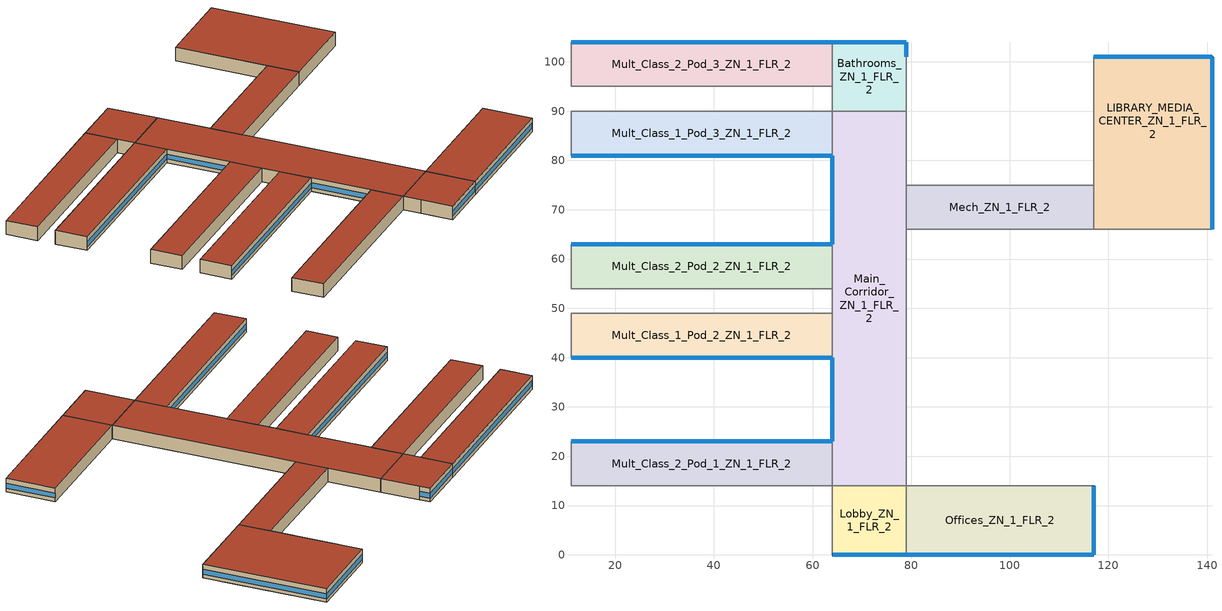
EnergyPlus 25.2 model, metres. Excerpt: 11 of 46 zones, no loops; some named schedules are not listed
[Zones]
Mult_Class_2_Pod_1_ZN_1_FLR_2
 floor to Mult_Class_2_Pod_1_ZN_1_FLR_1 (int_slab_floor): 11,23 64,23 64,14 11,14 z4
 wall outside (nonres_ext_wall_top): 64,23 11,23 z4:8
 wall to Corridor_Pod_1_ZN_1_FLR_2 (int_wall): 11,14 64,14 z4:8
 wall to Main_Corridor_ZN_1_FLR_2 (int_wall): 64,14 64,23 z4:8
 wall to Corner_Class_2_Pod_1_ZN_1_FLR_2 (int_wall): 11,23 11,14 z4:8
 window (NonresWindow_U_0.369_SHGC_0.357): 63.95,23 11.05,23 z5.1:6.5
 roof outside (nonres_roof): 11,14 64,14 64,23 11,23 z8
Mult_Class_1_Pod_2_ZN_1_FLR_2
 floor to Mult_Class_1_Pod_2_ZN_1_FLR_1 (int_slab_floor): 11,49 64,49 64,40 11,40 z4
 wall outside (nonres_ext_wall_top): 11,40 64,40 z4:8
 wall to Main_Corridor_ZN_1_FLR_2 (int_wall): 64,40 64,49 z4:8
 wall to Corridor_Pod_2_ZN_1_FLR_2 (int_wall): 64,49 11,49 z4:8
 wall to Corner_Class_1_Pod_2_ZN_1_FLR_2 (int_wall): 11,49 11,40 z4:8
 window (NonresWindow_U_0.369_SHGC_0.357): 11.05,40 63.95,40 z5.1:6.5
 roof outside (nonres_roof): 11,40 64,40 64,49 11,49 z8
Mult_Class_2_Pod_2_ZN_1_FLR_2
 floor to Mult_Class_2_Pod_2_ZN_1_FLR_1 (int_slab_floor): 11,63 64,63 64,54 11,54 z4
 wall outside (nonres_ext_wall_top): 64,63 11,63 z4:8
 wall to Corridor_Pod_2_ZN_1_FLR_2 (int_wall): 11,54 64,54 z4:8
 wall to Main_Corridor_ZN_1_FLR_2 (int_wall): 64,54 64,63 z4:8
 wall to Corner_Class_2_Pod_2_ZN_1_FLR_2 (int_wall): 11,63 11,54 z4:8
 window (NonresWindow_U_0.369_SHGC_0.357): 63.95,63 11.05,63 z5.1:6.5
 roof outside (nonres_roof): 11,54 64,54 64,63 11,63 z8
Mult_Class_1_Pod_3_ZN_1_FLR_2
 floor to Mult_Class_1_Pod_3_ZN_1_FLR_1 (int_slab_floor): 11,90 64,90 64,81 11,81 z4
 wall outside (nonres_ext_wall_top): 11,81 64,81 z4:8
 wall to Main_Corridor_ZN_1_FLR_2 (int_wall): 64,81 64,90 z4:8
 wall to Corridor_Pod_3_ZN_1_FLR_2 (int_wall): 64,90 11,90 z4:8
 wall to Corner_Class_1_Pod_3_ZN_1_FLR_2 (int_wall): 11,90 11,81 z4:8
 window (NonresWindow_U_0.369_SHGC_0.357): 11.05,81 63.95,81 z5.1:6.5
 roof outside (nonres_roof): 11,81 64,81 64,90 11,90 z8
Mult_Class_2_Pod_3_ZN_1_FLR_2
 floor to Mult_Class_2_Pod_3_ZN_1_FLR_1 (int_slab_floor): 11,104 64,104 64,95 11,95 z4
 wall outside (nonres_ext_wall_top): 64,104 11,104 z4:8
 wall to Corridor_Pod_3_ZN_1_FLR_2 (int_wall): 11,95 64,95 z4:8
 wall to Bathrooms_ZN_1_FLR_2 (int_wall): 64,95 64,104 z4:8
 wall to Corner_Class_2_Pod_3_ZN_1_FLR_2 (int_wall): 11,104 11,95 z4:8
 window (NonresWindow_U_0.369_SHGC_0.357): 63.95,104 11.05,104 z5.1:6.5
 roof outside (nonres_roof): 11,95 64,95 64,104 11,104 z8
Main_Corridor_ZN_1_FLR_2
 floor to Main_Corridor_ZN_1_FLR_1 (int_slab_floor): 64,90 79,90 79,14 64,14 z4
 wall outside (nonres_ext_wall_top): 64,81 64,63 / 64,40 64,23 z4:8
 wall to Lobby_ZN_1_FLR_2 (int_wall): 64,14 79,14 z4:8
 wall to Gym_ZN_1_FLR_1 (int_wall): 79,14 79,66 z4:8
 wall to Mech_ZN_1_FLR_2 (int_wall): 79,66 79,75 z4:8
 wall to Auditorium_ZN_1_FLR_1 (int_wall): 79,75 79,90 z4:8
 wall to Bathrooms_ZN_1_FLR_2 (int_wall): 79,90 64,90 z4:8
 wall to Corridor_Pod_2_ZN_1_FLR_2 (int_wall): 64,54 64,49 z4:8
 window (NonresWindow_U_0.369_SHGC_0.357): 64,80.95 64,63.05 / 64,39.95 64,23.05 z5.1:6.51
 roof outside (nonres_roof): 64,14 79,14 79,90 64,90 z8
Lobby_ZN_1_FLR_2
 floor to Lobby_ZN_1_FLR_1 (int_slab_floor): 64,14 79,14 79,0 64,0 z4
 wall outside (nonres_ext_wall_top): 64,0 79,0 z4:8
 wall to Offices_ZN_1_FLR_2 (int_wall): 79,0 79,14 z4:8
 wall to Corridor_Pod_1_ZN_1_FLR_2 (int_wall): 64,14 64,9 z4:8
 wall to Mult_Class_1_Pod_1_ZN_1_FLR_2 (int_wall): 64,9 64,0 z4:8
 window (NonresWindow_U_0.369_SHGC_0.357): 64.05,0 78.95,0 z5.1:6.51
 roof outside (nonres_roof): 64,0 79,0 79,14 64,14 z8
Bathrooms_ZN_1_FLR_2
 floor to Bathrooms_ZN_1_FLR_1 (int_slab_floor): 64,104 79,104 79,90 64,90 z4
 wall outside (nonres_ext_wall_top): 79,101 79,104 64,104 z4:8
 wall to Auditorium_ZN_1_FLR_1 (int_wall): 79,90 79,101 z4:8
 wall to Corridor_Pod_3_ZN_1_FLR_2 (int_wall): 64,95 64,90 z4:8
 window (NonresWindow_U_0.369_SHGC_0.357): 79,101.05 79,103.95 z5.1:6.55; 78.95,104 64.05,104 z5.1:6.51
 roof outside (nonres_roof): 64,90 79,90 79,104 64,104 z8
Offices_ZN_1_FLR_2
 floor to Offices_ZN_1_FLR_1 (int_slab_floor): 79,14 117,14 117,0 79,0 z4
 wall outside (nonres_ext_wall_top): 79,0 117,0 117,14 z4:8
 wall to Gym_ZN_1_FLR_1 (int_wall): 117,14 79,14 z4:8
 window (NonresWindow_U_0.369_SHGC_0.357): 79.05,0 116.95,0 z5.1:6.5; 117,0.05 117,13.95 z5.1:6.51
 roof outside (nonres_roof): 79,0 117,0 117,14 79,14 z8
LIBRARY_MEDIA_CENTER_ZN_1_FLR_2
 floor to Kitchen_ZN_1_FLR_1 (int_slab_floor): 117,75 141,75 141,66 117,66 z4
 floor to Cafeteria_ZN_1_FLR_1 (int_slab_floor): 117,101 141,101 141,75 117,75 z4
 wall outside (nonres_ext_wall_top): 141,66 141,101 117,101 z4:8
 wall to Aux_Gym_ZN_1_FLR_1 (int_wall): 117,66 141,66 z4:8
 wall to Mech_ZN_1_FLR_2 (int_wall): 117,75 117,66 z4:8
 wall to Auditorium_ZN_1_FLR_1 (int_wall): 117,101 117,75 z4:8
 window (NonresWindow_U_0.369_SHGC_0.357): 141,66.05 141,100.95 z5.1:6.5; 140.95,101 117.05,101 z5.1:6.51
 roof outside (nonres_roof): 117,66 141,66 141,101 117,101 z8
Mech_ZN_1_FLR_2
 floor to Mech_ZN_1_FLR_1 (int_slab_floor): 79,75 117,75 117,66 79,66 z4
 wall to Gym_ZN_1_FLR_1 (int_wall): 79,66 117,66 z4:8
 wall to Auditorium_ZN_1_FLR_1 (int_wall): 117,75 79,75 z4:8
 roof outside (nonres_roof): 79,66 117,66 117,75 79,75 z8
[Building]
SchoolSecondary: North Axis {deg}=0; Terrain=City; Loads Convergence Tolerance Value {W}=0.04; Temperature Convergence Tolerance Value {deltaC}=0.2; Solar Distribution=FullInteriorAndExterior; Maximum Number of Warmup Days=50; Minimum Number of Warmup Days=6
[Site:Location]
Site:Location=Albuquerque.Intl.Sunport_NM_USA WMO=723650; Latitude {N+ S-}=35.04; Longitude {W- E+}=-106.62; Time Zone Relative to GMT {GMT+/-}=-7; Elevation {m}=1620
[SizingPeriod:DesignDay] Day of Month=21; Dry-Bulb Temperature Range Modifier Type=DefaultMultipliers; Humidity Condition Type=Wetbulb; Barometric Pressure {Pa}=83318; Rain {Yes/No}=No; Snow on ground {Yes/No}=No; Daylight Savings Time Indicator=No
Name | Month | Day Type | Maximum Dry-Bulb Temperature {C} | Daily Dry-Bulb Temperature Range {C} | Wetbulb at Maximum Dry-Bulb {C} | Wind Speed {m/s} design conditions vs. traditional 6.71 m/s (15 mph) | Wind Direction {Degrees; N=0, S=180} | Solar Model Indicator | Clearness {0.0 to 1.1} | Wind Speed {m/s} design conditions vs. traditional 3.35 m/s (7mph) | ASHRAE Clear Sky Optical Depth for Beam Irradiance (taub) | ASHRAE Clear Sky Optical Depth for Diffuse Irradiance (taud)
Albuquerque.Intl.Sunport_NM_USA Ann Htg 99.6% Condns DB | 12 | WinterDesignDay | -7.9 | 0 | -7.9 | 3.2 | 0 | ASHRAEClearSky | 0
Albuquerque.Intl.Sunport_NM_USA Ann Clg .4% Condns DB=>MWB | 7 | SummerDesignDay | 35.1 | 13.5 | 15.7 |  | 220 | ASHRAETau |  | 4.4 | 0.463 | 1.887
[Site:WaterMainsTemperature]
Calculation Method=CORRELATION; Annual average outdoor air temperature {C}=13.6333; Maximum difference in monthly average outdoor air temperatures {C}=23.5
[Site:GroundTemperature:FCfactorMethod]
January Ground Temperature {C}=13.7; February Ground Temperature {C}=7; March Ground Temperature {C}=2.1; April Ground Temperature {C}=2.6; May Ground Temperature {C}=4.3; June Ground Temperature {C}=8.8; July Ground Temperature {C}=13.9; August Ground Temperature {C}=17.8; September Ground Temperature {C}=23.2; October Ground Temperature {C}=25.6; November Ground Temperature {C}=24.1; December Ground Temperature {C}=20.5
[Material:NoMass]
CP02 CARPET PAD: VeryRough, 0.21648, 0.9, 0.7, 0.8
Nonres_Roof_Insulation: MediumSmooth, 5.30668, 0.9, 0.7, 0.7
Nonres_Exterior_Wall_Insulation_top: MediumSmooth, 1.20595, 0.9, 0.7, 0.7
[Construction]
InteriorFurnishings: Std Wood 6inch
int_wall: G01 13mm gypsum board, G01 13mm gypsum board
int_slab_floor: 100mm Normalweight concrete floor, CP02 CARPET PAD
nonres_roof: F13 Built-up roofing, Nonres_Roof_Insulation, F08 Metal surface
nonres_ext_wall_top: F07 25mm stucco, G01 16mm gypsum board, Nonres_Exterior_Wall_Insulation_top, G01 16mm gypsum board
NonresWindow_U_0.369_SHGC_0.357: Nonres Window Glazing Layer
[Material]
Name | Roughness | Thickness {m} | Conductivity {W/m-K} | Density {kg/m3} | Specific Heat {J/kg-K} | Thermal Absorptance | Solar Absorptance | Visible Absorptance | Absorptance:Thermal | Absorptance:Solar | Absorptance:Visible
Std Wood 6inch | MediumSmooth | 0.15 | 0.12 | 540 | 1210 | 0.9 | 0.7 | 0.7
F07 25mm stucco | Smooth | 0.0254 | 0.72 | 1856 | 840 | 0.9 | 0.7 | 0.7
F08 Metal surface | Smooth | 0.0008 | 45.28 | 7824 | 500
F13 Built-up roofing | Rough | 0.0095 | 0.16 | 1120 | 1460 |  |  |  | 0.9 | 0.77
G01 13mm gypsum board | Smooth | 0.0127 | 0.16 | 800 | 1090 |  |  |  | 0.9 | 0.7 | 0.5
G01 16mm gypsum board | MediumSmooth | 0.0159 | 0.16 | 800 | 1090
100mm Normalweight concrete floor | MediumRough | 0.1016 | 2.31 | 2322 | 832
[WindowMaterial:SimpleGlazingSystem]
Nonres Window Glazing Layer: U-Factor {W/m2-K}=2.09528; Solar Heat Gain Coefficient=0.357; Visible Transmittance=0.3927
[Zone] Type=1; Multiplier=1; Ceiling Height {m}=4; Floor Area {m2}=autocalculate; Part of Total Floor Area=Yes
Name | Volume {m3}
Mult_Class_2_Pod_1_ZN_1_FLR_2; Mult_Class_1_Pod_2_ZN_1_FLR_2; Mult_Class_2_Pod_2_ZN_1_FLR_2; Mult_Class_1_Pod_3_ZN_1_FLR_2; Mult_Class_2_Pod_3_ZN_1_FLR_2 | 1908
Main_Corridor_ZN_1_FLR_2 | 4560
Lobby_ZN_1_FLR_2; Bathrooms_ZN_1_FLR_2 | 840
Offices_ZN_1_FLR_2 | 2128
LIBRARY_MEDIA_CENTER_ZN_1_FLR_2 | 3360
Mech_ZN_1_FLR_2 | 1368
[InternalMass] Construction=InteriorFurnishings
Name | Zone or ZoneList | Surface Area {m2}
Mult_Class_2_Pod_1_ZN_1_FLR_2_InternalMass_1 | Mult_Class_2_Pod_1_ZN_1_FLR_2 | 954
Mult_Class_1_Pod_2_ZN_1_FLR_2_InternalMass_1 | Mult_Class_1_Pod_2_ZN_1_FLR_2 | 954
Mult_Class_2_Pod_2_ZN_1_FLR_2_InternalMass_1 | Mult_Class_2_Pod_2_ZN_1_FLR_2 | 954
Mult_Class_1_Pod_3_ZN_1_FLR_2_InternalMass_1 | Mult_Class_1_Pod_3_ZN_1_FLR_2 | 954
Mult_Class_2_Pod_3_ZN_1_FLR_2_InternalMass_1 | Mult_Class_2_Pod_3_ZN_1_FLR_2 | 954
Main_Corridor_ZN_1_FLR_2_InternalMass_1 | Main_Corridor_ZN_1_FLR_2 | 2280
Lobby_ZN_1_FLR_2_InternalMass_1 | Lobby_ZN_1_FLR_2 | 420
Bathrooms_ZN_1_FLR_2_InternalMass_1 | Bathrooms_ZN_1_FLR_2 | 420
Offices_ZN_1_FLR_2_InternalMass_1 | Offices_ZN_1_FLR_2 | 1064
LIBRARY_MEDIA_CENTER_ZN_1_FLR_2_InternalMass_1 | LIBRARY_MEDIA_CENTER_ZN_1_FLR_2 | 1680
Mech_ZN_1_FLR_2_InternalMass_1 | Mech_ZN_1_FLR_2 | 684
[People] Fraction Radiant=0.3; Sensible Heat Fraction=AUTOCALCULATE; Activity Level Schedule=ACTIVITY_SCH; Enable ASHRAE 55 Comfort Warnings=No; Mean Radiant Temperature Calculation Type=EnclosureAveraged; Work Efficiency Schedule=WORK_EFF_SCH; Clothing Insulation Calculation Method=ClothingInsulationSchedule; Clothing Insulation Schedule=CLOTHING_SCH; Air Velocity Schedule=AIR_VELO_SCH; Thermal Comfort Model 1 Type=FANGER
Name | Zone or ZoneList or Space or SpaceList | Number of People Schedule | Number of People Calculation Method | Floor Area per Person {m2/person} | Number of People
Mult_Class_2_Pod_1_ZN_1_FLR_2 | Mult_Class_2_Pod_1_ZN_1_FLR_2 | BLDG_OCC_SCH | Area/Person | 2.654
Mult_Class_1_Pod_2_ZN_1_FLR_2 | Mult_Class_1_Pod_2_ZN_1_FLR_2 | BLDG_OCC_SCH | Area/Person | 2.654
Mult_Class_2_Pod_2_ZN_1_FLR_2 | Mult_Class_2_Pod_2_ZN_1_FLR_2 | BLDG_OCC_SCH | Area/Person | 2.654
Mult_Class_1_Pod_3_ZN_1_FLR_2 | Mult_Class_1_Pod_3_ZN_1_FLR_2 | BLDG_OCC_SCH_Extend | Area/Person | 2.654
Mult_Class_2_Pod_3_ZN_1_FLR_2 | Mult_Class_2_Pod_3_ZN_1_FLR_2 | BLDG_OCC_SCH_Extend | Area/Person | 2.654
Bathrooms_ZN_1_FLR_2 | Bathrooms_ZN_1_FLR_2 | BLDG_OCC_SCH | People |  | 11.304
Offices_ZN_1_FLR_2 | Offices_ZN_1_FLR_2 | BLDG_OCC_SCH_Offices_w_SB | Area/Person | 18.579
LIBRARY_MEDIA_CENTER_ZN_1_FLR_2 | LIBRARY_MEDIA_CENTER_ZN_1_FLR_2 | BLDG_OCC_SCH | Area/Person | 9.289
Mech_ZN_1_FLR_2 | Mech_ZN_1_FLR_2 | BLDG_OCC_SCH | People |  | 5.552
LOBBY_ZN_1_FLR_2 | LOBBY_ZN_1_FLR_2 | BLDG_OCC_SCH | People |  | 22.607
MAIN_CORRIDOR_ZN_1_FLR_2 | MAIN_CORRIDOR_ZN_1_FLR_2 | BLDG_OCC_SCH | People |  | 61.361
[Lights] Design Level Calculation Method=Watts/Area; Return Air Fraction=0; Fraction Radiant=0.37; Fraction Visible=0.2; Fraction Replaceable=1; Return Air Fraction Calculated from Plenum Temperature=No
Name | Zone or ZoneList or Space or SpaceList | Schedule | Watts per Zone Floor Area {W/m2}
Mult_Class_2_Pod_1_ZN_1_FLR_2_Lights | Mult_Class_2_Pod_1_ZN_1_FLR_2 | ltg_sch_classroom | 7.42257
Mult_Class_1_Pod_2_ZN_1_FLR_2_Lights | Mult_Class_1_Pod_2_ZN_1_FLR_2 | ltg_sch_classroom | 7.42257
Mult_Class_2_Pod_2_ZN_1_FLR_2_Lights | Mult_Class_2_Pod_2_ZN_1_FLR_2 | ltg_sch_classroom | 7.42257
Mult_Class_1_Pod_3_ZN_1_FLR_2_Lights | Mult_Class_1_Pod_3_ZN_1_FLR_2 | ltg_sch_classroom | 7.42257
Mult_Class_2_Pod_3_ZN_1_FLR_2_Lights | Mult_Class_2_Pod_3_ZN_1_FLR_2 | ltg_sch_classroom | 7.42257
Main_Corridor_ZN_1_FLR_2_Lights | Main_Corridor_ZN_1_FLR_2 | ltg_sch_corridor | 4.299174
Lobby_ZN_1_FLR_2_Lights | Lobby_ZN_1_FLR_2 | ltg_sch_lobby | 7.750008
Bathrooms_ZN_1_FLR_2_Lights | Bathrooms_ZN_1_FLR_2 | ltg_sch_bath | 7.168761
Offices_ZN_1_FLR_2_Lights | Offices_ZN_1_FLR_2 | ltg_sch_office | 6.416874
LIBRARY_MEDIA_CENTER_ZN_1_FLR_2_Lights | LIBRARY_MEDIA_CENTER_ZN_1_FLR_2 | ltg_sch_library | 10.5013
Mech_ZN_1_FLR_2_Lights | Mech_ZN_1_FLR_2 | ltg_sch_mechanical | 6.878133
[ElectricEquipment] Schedule=BLDG_EQUIP_SCH; Design Level Calculation Method=EquipmentLevel; Fraction Latent=0; Fraction Radiant=0.5; Fraction Lost=0
Name | Zone or ZoneList or Space or SpaceList | Design Level {W}
Mult_Class_2_Pod_1_ZN_1_FLR_2_PlugMisc_Equip | Mult_Class_2_Pod_1_ZN_1_FLR_2 | 4770
Mult_Class_1_Pod_2_ZN_1_FLR_2_PlugMisc_Equip | Mult_Class_1_Pod_2_ZN_1_FLR_2 | 4770
Mult_Class_2_Pod_2_ZN_1_FLR_2_PlugMisc_Equip | Mult_Class_2_Pod_2_ZN_1_FLR_2 | 4770
Mult_Class_1_Pod_3_ZN_1_FLR_2_PlugMisc_Equip | Mult_Class_1_Pod_3_ZN_1_FLR_2 | 9540
Mult_Class_2_Pod_3_ZN_1_FLR_2_PlugMisc_Equip | Mult_Class_2_Pod_3_ZN_1_FLR_2 | 9540
Main_Corridor_ZN_1_FLR_2_PlugMisc_Equip | Main_Corridor_ZN_1_FLR_2 | 4560
Lobby_ZN_1_FLR_2_PlugMisc_Equip | Lobby_ZN_1_FLR_2 | 840
Bathrooms_ZN_1_FLR_2_PlugMisc_Equip | Bathrooms_ZN_1_FLR_2 | 840
Offices_ZN_1_FLR_2_PlugMisc_Equip | Offices_ZN_1_FLR_2 | 5745.6
LIBRARY_MEDIA_CENTER_ZN_1_FLR_2_PlugMisc_Equip | LIBRARY_MEDIA_CENTER_ZN_1_FLR_2 | 8400
Mech_ZN_1_FLR_2_PlugMisc_Equip | Mech_ZN_1_FLR_2 | 1368
[ZoneInfiltration:DesignFlowRate] Schedule=INFIL_SCH_PNNL; Design Flow Rate Calculation Method=Flow/ExteriorWallArea; Flow per Exterior Surface Area {m3/s-m2}=0.000569572; Constant Term Coefficient=0; Temperature Term Coefficient=0; Velocity Term Coefficient=0.224; Velocity Squared Term Coefficient=0
Name | Zone or ZoneList
Mult_Class_2_Pod_1_ZN_1_FLR_2_Infiltration | Mult_Class_2_Pod_1_ZN_1_FLR_2
Mult_Class_1_Pod_2_ZN_1_FLR_2_Infiltration | Mult_Class_1_Pod_2_ZN_1_FLR_2
Mult_Class_2_Pod_2_ZN_1_FLR_2_Infiltration | Mult_Class_2_Pod_2_ZN_1_FLR_2
Mult_Class_1_Pod_3_ZN_1_FLR_2_Infiltration | Mult_Class_1_Pod_3_ZN_1_FLR_2
Mult_Class_2_Pod_3_ZN_1_FLR_2_Infiltration | Mult_Class_2_Pod_3_ZN_1_FLR_2
Main_Corridor_ZN_1_FLR_2_Infiltration | Main_Corridor_ZN_1_FLR_2
Lobby_ZN_1_FLR_2_Infiltration | Lobby_ZN_1_FLR_2
Bathrooms_ZN_1_FLR_2_Infiltration | Bathrooms_ZN_1_FLR_2
Offices_ZN_1_FLR_2_Infiltration | Offices_ZN_1_FLR_2
LIBRARY_MEDIA_CENTER_ZN_1_FLR_2_Infiltration | LIBRARY_MEDIA_CENTER_ZN_1_FLR_2
Mech_ZN_1_FLR_2_Infiltration | Mech_ZN_1_FLR_2
[Exterior:Lights] Control Option=AstronomicalClock
Name | Schedule | Design Level {W}
Exterior_Lights_a | Exterior_lighting_schedule_a | 453.7
Exterior_Lights_b | Exterior_lighting_schedule_b_2016 | 2195.85
Exterior_Lights_c | Exterior_lighting_schedule_c_2016 | 2015.29
[HVACTemplate:Zone:VRF] Template VRF System Name (F2)=VRF_System_1; Rated Total Heating Capacity Sizing Ratio (F6)=1; Cooling Supply Air Flow Rate (F7)=Autosize; No Cooling Supply Air Flow Rate (F8)=Autosize; Heating Supply Air Flow Rate (F9)=Autosize; No Heating Supply Air Flow Rate (F10)=Autosize; Cooling Outdoor Air Flow Rate (F11)=Autosize; Heating Outdoor Air Flow Rate (F12)=Autosize; No Load Outdoor Air Flow Rate (F13)=Autosize; Supply Air Fan Placement (F22)=DrawThrough; Supply Fan Total Efficiency (F23)=0.7; Supply Fan Delta Pressure (F24)=300; Supply Fan Motor Efficiency (F25)=0.9; Cooling Coil Type (F26)=VariableRefrigerantFlowDX; Cooling Coil Gross Rated Total Capacity (F28)=Autosize; Cooling Coil Gross Rated Sensible Heat Ratio (F29)=Autosize; Heat Pump Heating Coil Type (F30)=VariableRefrigerantFlowDX; Heat Pump Heating Coil Gross Rated Capacity (F32)=Autosize; Zone Terminal Unit On Parasitic Electric Energy Use (F33)=30; Zone Terminal Unit Off Parasitic Electric Energy Use (F34)=20; Zone Cooling Design Supply Air Temperature Input Method (F36)=SupplyAirTemperature; Zone Cooling Design Supply Air Temperature (F37)=12.8; Zone Heating Design Supply Air Temperature Input Method (F39)=SupplyAirTemperature; Zone Heating Design Supply Air Temperature (F40)=50
Name | Template Thermostat Name (F3)
Mult_Class_2_Pod_1_ZN_1_FLR_2 | Thermostat_Mult_Class_2_Pod_1_ZN_1_FLR_2
Mult_Class_1_Pod_2_ZN_1_FLR_2 | Thermostat_Mult_Class_1_Pod_2_ZN_1_FLR_2
Mult_Class_2_Pod_2_ZN_1_FLR_2 | Thermostat_Mult_Class_2_Pod_2_ZN_1_FLR_2
Mult_Class_1_Pod_3_ZN_1_FLR_2 | Thermostat_Mult_Class_1_Pod_3_ZN_1_FLR_2
Mult_Class_2_Pod_3_ZN_1_FLR_2 | Thermostat_Mult_Class_2_Pod_3_ZN_1_FLR_2
Main_Corridor_ZN_1_FLR_2 | Thermostat_Main_Corridor_ZN_1_FLR_2
Lobby_ZN_1_FLR_2 | Thermostat_Lobby_ZN_1_FLR_2
Bathrooms_ZN_1_FLR_2 | Thermostat_Bathrooms_ZN_1_FLR_2
Offices_ZN_1_FLR_2 | Thermostat_Offices_ZN_1_FLR_2
LIBRARY_MEDIA_CENTER_ZN_1_FLR_2 | Thermostat_LIBRARY_MEDIA_CENTER_ZN_1_FLR_2
[Schedule:Compact]
BLDG_OCC_SCH: Through: 6/15, For: Weekdays, Until: 08:00, 0, Until: 16:00, 0.95, Until: 21:00, 0.15, Until: 24:00, 0, For: SummerDesignDay, Until: 08:00, 1e-09, Until: 16:00, 0.95, Until: 21:00, 0.15, Until: 24:00, 1e-09, For: WeekEnds WinterDesignDay Holidays AllOtherDays, Until: 24:00, 0, Through: 9/15, For: Weekdays, Until: 08:00, 0, Until: 16:00, 0.15, Until: 21:00, 0.15, Until: 24:00, 0, For: SummerDesignDay, Until: 24:00, 0.95, For: WeekEnds WinterDesignDay Holidays AllOtherDays, Until: 24:00, 0, Through: 12/31, For: Weekdays, Until: 08:00, 0, Until: 16:00, 0.95, Until: 21:00, 0.15, Until: 24:00, 0, For: SummerDesignDay, Until: 08:00, 1e-09, Until: 16:00, 0.95, Until: 21:00, 0.15, Until: 24:00, 1e-09, For: WeekEnds WinterDesignDay Holidays AllOtherDays, Until: 24:00, 0
BLDG_OCC_SCH_Extend: Through: 6/30, For: Weekdays, Until: 08:00, 0, Until: 16:00, 0.95, Until: 21:00, 0.95, Until: 24:00, 0, For: SummerDesignDay, Until: 08:00, 1e-09, Until: 16:00, 0.95, Until: 21:00, 0.95, Until: 24:00, 1e-09, For: WeekEnds WinterDesignDay Holidays AllOtherDays, Until: 24:00, 0, Through: 9/1, For: Weekdays, Until: 08:00, 0, Until: 17:00, 0.5, Until: 21:00, 0.5, Until: 24:00, 0, For: SummerDesignDay, Until: 24:00, 0.95, For: WeekEnds WinterDesignDay Holidays AllOtherDays, Until: 24:00, 0, Through: 12/31, For: Weekdays, Until: 08:00, 0, Until: 17:00, 0.95, Until: 21:00, 0.95, Until: 24:00, 0, For: SummerDesignDay, Until: 08:00, 1e-09, Until: 17:00, 0.95, Until: 21:00, 0.95, Until: 24:00, 1e-09, For: WeekEnds WinterDesignDay Holidays AllOtherDays, Until: 24:00, 0
WORK_EFF_SCH: Through: 12/31, For: AllDays, Until: 24:00, 0
AIR_VELO_SCH: Through: 12/31, For: AllDays, Until: 24:00, 0.2
CLOTHING_SCH: Through: 04/30, For: AllDays, Until: 24:00, 1.1, Through: 09/30, For: AllDays, Until: 24:00, 0.6, Through: 12/31, For: AllDays, Until: 24:00, 1.1
ACTIVITY_SCH: Through: 12/31, For: AllDays, Until: 24:00, 120
